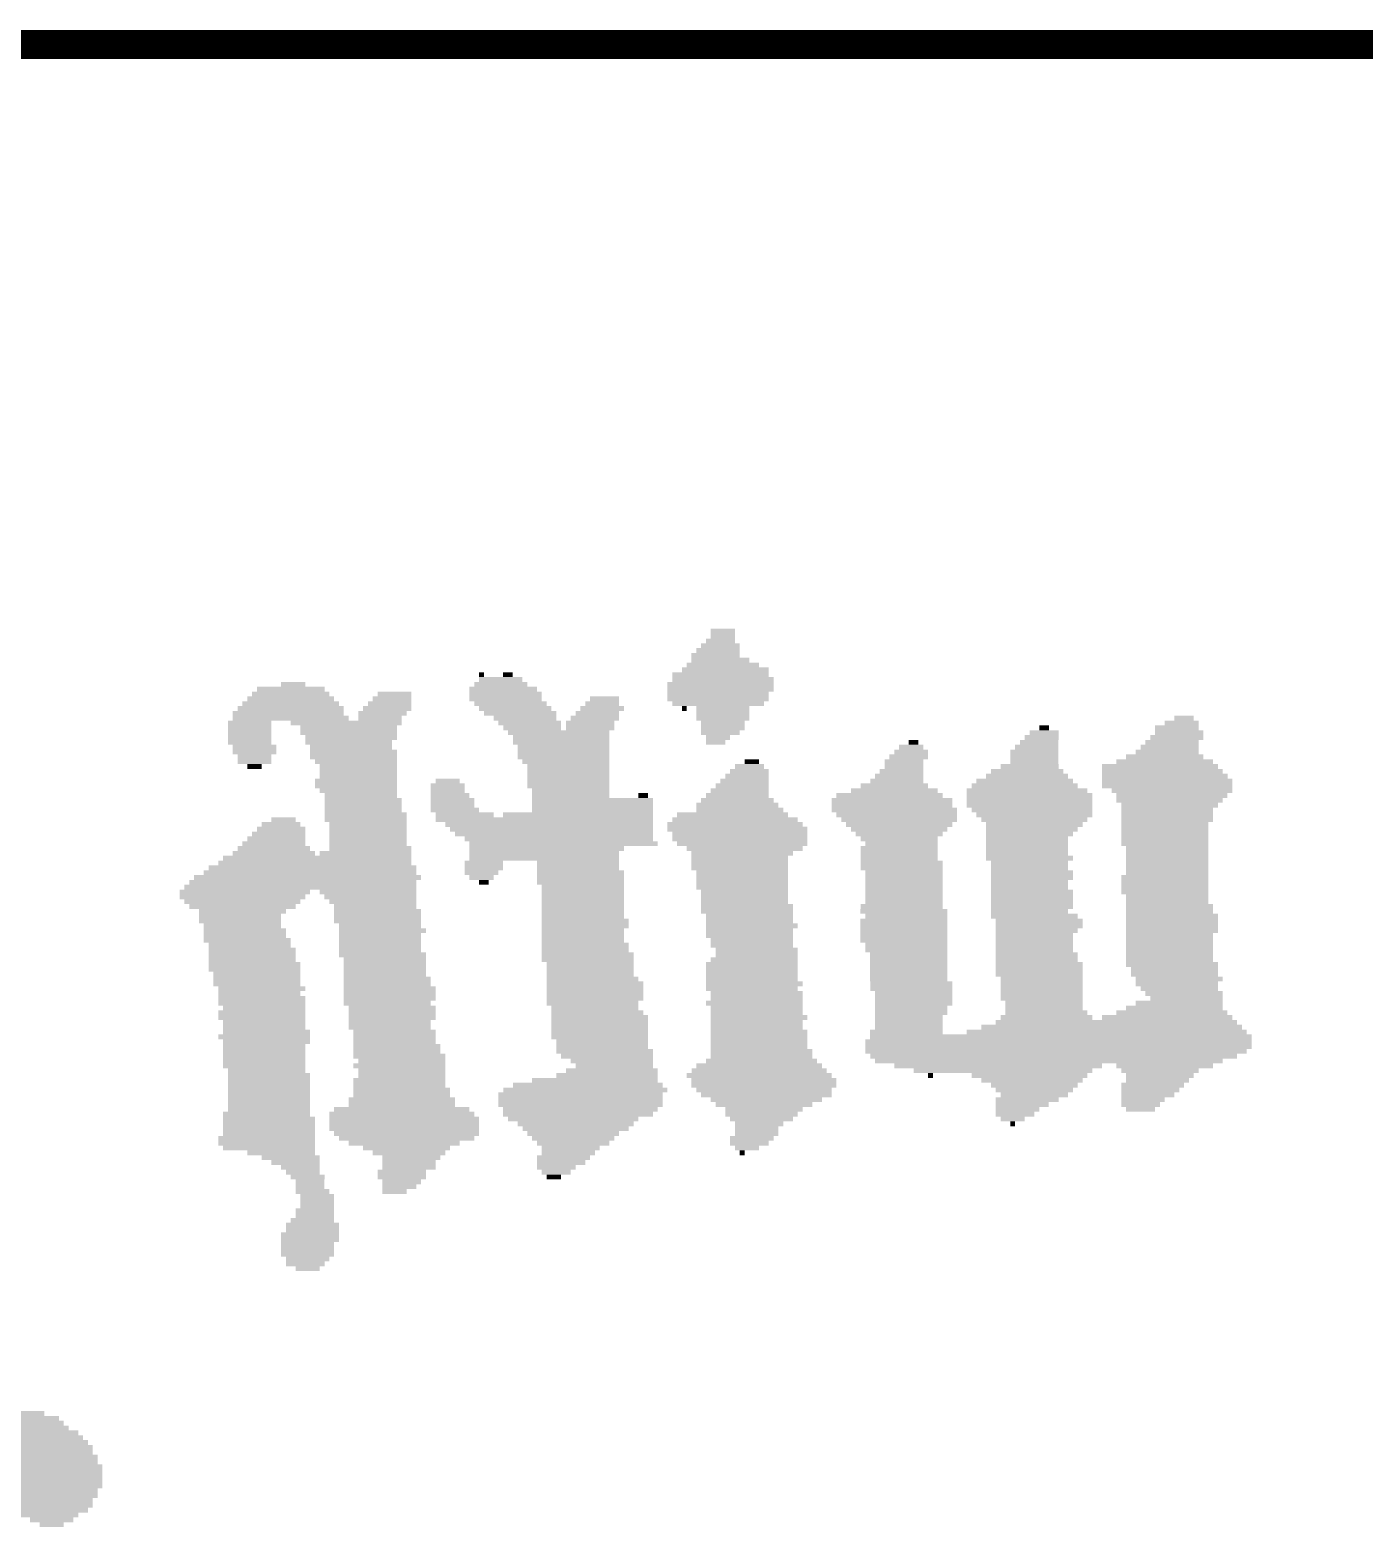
# Model space of a CAD drawing. Extents: x -28.6 to 28.6, y -39.6 to 14.1.
# Drawn here: x -8.48 to -2.63, y 7.5 to 14.06 of the extents above; entities that cross this region are included whole.
import ezdxf

# ---------------------------------------------------------------- set-up
doc = ezdxf.new("R2010")
doc.units = 0
for name, color, linetype in [('20', 53, 'CONTINUOUS'), ('201', 6, 'CONTINUOUS'), ('21', 40, 'CONTINUOUS')]:
    doc.layers.add(name, color=color, linetype=linetype)

# ---------------------------------------------------------------- blocks, each defined once
blk = doc.blocks.new('RECT')
blk.add_solid([(-0.5, -0.5), (0.5, -0.5), (-0.5, 0.5), (0.5, 0.5)])

msp = doc.modelspace()

# ---------------------------------------------------------------- linework, layer by layer
at = {"layer": '20'}
msp.add_line((-27.178, 13.97), (27.178, 13.97), dxfattribs=at)
at = {"layer": '21', "const_width": 0.127}
msp.add_lwpolyline([(27.5, 14), (-27.5, 14)], dxfattribs=at)

# ---------------------------------------------------------------- block references
at = {"layer": '201', "yscale": 0.0212, "rotation": 180}
for p, xscale in [((-5.4385, 11.428), 0.1058), ((-5.4596, 11.3433), 0.1905), ((-5.4491, 11.3645), 0.1693), ((-5.4491, 11.3856), 0.127), ((-5.4385, 11.4068), 0.1058), ((-5.4385, 11.2798), 0.3175), ((-5.4702, 11.3221), 0.2117), ((-5.4491, 11.301), 0.254), ((-6.4968, 11.2375), 0.0212), ((-6.4121, 11.2163), 0.1905), ((-6.3804, 11.2375), 0.0423), ((-5.4385, 11.2163), 0.4445), ((-5.4491, 11.2375), 0.4233), ((-5.4279, 11.2586), 0.381), ((-7.3328, 11.1528), 0.3387), ((-7.3328, 11.174), 0.2963), ((-7.3222, 11.1951), 0.1058), ((-6.8778, 11.1528), 0.1482), ((-6.4015, 11.174), 0.2963), ((-6.3909, 11.1528), 0.3175), ((-6.4121, 11.1951), 0.2328), ((-5.4491, 11.1951), 0.4656), ((-5.4491, 11.174), 0.4656), ((-5.4596, 11.1528), 0.4445), ((-7.3328, 11.0893), 0.4656), ((-7.3328, 11.1105), 0.4233), ((-7.3328, 11.1316), 0.381), ((-6.9095, 11.0893), 0.2117), ((-6.8989, 11.1105), 0.1905), ((-6.8883, 11.1316), 0.1693), ((-6.3909, 11.1316), 0.3175), ((-6.3698, 11.1105), 0.3175), ((-6.3486, 11.0893), 0.3175), ((-5.9676, 11.0893), 0.1905), ((-5.9676, 11.1105), 0.1482), ((-5.957, 11.1316), 0.127), ((-5.4596, 11.1316), 0.4445), ((-5.4596, 11.1105), 0.4022), ((-5.6078, 11.0893), 0.0212), ((-5.4385, 11.0893), 0.2328), ((-7.5127, 11.0258), 0.1905), ((-7.3434, 11.0681), 0.4868), ((-7.3328, 11.047), 0.508), ((-7.0894, 11.0258), 0.4868), ((-6.9307, 11.0681), 0.2117), ((-6.9412, 11.047), 0.1905), ((-6.3274, 11.0681), 0.3175), ((-6.3063, 11.047), 0.2752), ((-6.2851, 11.0258), 0.2752), ((-6.0205, 11.0258), 0.2117), ((-5.9994, 11.047), 0.2117), ((-5.9888, 11.0681), 0.1905), ((-5.4385, 11.0681), 0.2328), ((-5.4385, 11.047), 0.2328), ((-5.4385, 11.0258), 0.1905), ((-3.4277, 11.0258), 0.1482), ((-3.4171, 11.047), 0.0847), ((-7.5127, 11.0046), 0.1905), ((-7.5127, 10.9835), 0.1905), ((-7.5127, 10.9623), 0.1905), ((-7.0788, 11.0046), 0.4233), ((-7.0788, 10.9835), 0.4233), ((-7.0682, 10.9623), 0.4022), ((-6.2745, 11.0046), 0.254), ((-6.1581, 10.9835), 0.4445), ((-6.1475, 10.9623), 0.4233), ((-6.0205, 11.0046), 0.2117), ((-5.4385, 11.0046), 0.1905), ((-5.4491, 10.9835), 0.1693), ((-5.4596, 10.9623), 0.1058), ((-4.0415, 10.9623), 0.1482), ((-4.0309, 10.9835), 0.127), ((-4.0309, 11.0046), 0.0423), ((-3.4489, 10.9623), 0.2328), ((-3.4489, 11.0046), 0.1905), ((-3.4383, 10.9835), 0.2117), ((-7.5127, 10.9411), 0.1905), ((-7.4916, 10.92), 0.1905), ((-7.4916, 10.8988), 0.1905), ((-7.0788, 10.9411), 0.381), ((-7.0577, 10.8988), 0.381), ((-7.0682, 10.92), 0.3598), ((-6.1475, 10.9411), 0.4233), ((-6.137, 10.92), 0.4022), ((-6.137, 10.8988), 0.4022), ((-5.4702, 10.9411), 0.0847), ((-4.613, 10.8988), 0.1482), ((-4.613, 10.92), 0.1058), ((-4.6024, 10.9411), 0.0423), ((-4.0733, 10.8988), 0.2117), ((-4.0627, 10.92), 0.1905), ((-4.0521, 10.9411), 0.1693), ((-3.4912, 10.8988), 0.2752), ((-3.4806, 10.92), 0.254), ((-3.4701, 10.9411), 0.2328), ((-7.4916, 10.8776), 0.1482), ((-7.4916, 10.8565), 0.1482), ((-7.4916, 10.8353), 0.0635), ((-7.0577, 10.8776), 0.381), ((-7.0471, 10.8565), 0.3598), ((-7.0365, 10.8353), 0.3387), ((-6.137, 10.8776), 0.4022), ((-6.1264, 10.8565), 0.381), ((-6.1158, 10.8353), 0.3598), ((-5.3221, 10.8353), 0.127), ((-5.3115, 10.8565), 0.0635), ((-4.6448, 10.8565), 0.1693), ((-4.6448, 10.8353), 0.1693), ((-4.6236, 10.8776), 0.1693), ((-4.0944, 10.8353), 0.254), ((-4.0733, 10.8776), 0.2117), ((-4.0733, 10.8565), 0.2117), ((-3.523, 10.8353), 0.508), ((-3.5018, 10.8565), 0.4233), ((-3.5018, 10.8776), 0.3387), ((-7.0471, 10.7718), 0.3598), ((-7.0365, 10.8141), 0.3387), ((-7.0365, 10.793), 0.3387), ((-6.6449, 10.7718), 0.1058), ((-6.1158, 10.8141), 0.3598), ((-6.1158, 10.793), 0.3598), ((-6.1158, 10.7718), 0.3598), ((-5.3432, 10.7718), 0.2117), ((-5.3327, 10.793), 0.1905), ((-5.3221, 10.8141), 0.1693), ((-4.6765, 10.7718), 0.2328), ((-4.6659, 10.793), 0.2117), ((-4.6553, 10.8141), 0.1905), ((-4.1156, 10.7718), 0.4233), ((-4.105, 10.793), 0.3598), ((-4.105, 10.8141), 0.3175), ((-3.4912, 10.7718), 0.5715), ((-3.5124, 10.8141), 0.5291), ((-3.5018, 10.793), 0.5503), ((-7.0471, 10.7507), 0.3598), ((-7.0365, 10.7295), 0.3387), ((-7.0259, 10.7083), 0.3175), ((-7.0153, 10.6872), 0.3387), ((-6.6238, 10.6872), 0.1905), ((-6.6449, 10.7507), 0.1482), ((-6.6449, 10.7295), 0.1482), ((-6.6343, 10.7083), 0.1693), ((-6.1158, 10.7507), 0.3598), ((-6.1052, 10.7295), 0.3387), ((-6.1052, 10.7083), 0.3387), ((-6.01, 10.6872), 0.5291), ((-5.7877, 10.7083), 0.0423), ((-5.375, 10.6872), 0.3175), ((-5.375, 10.7083), 0.2752), ((-5.3644, 10.7295), 0.254), ((-5.3538, 10.7507), 0.2328), ((-4.6977, 10.6872), 0.5291), ((-4.7083, 10.7083), 0.4656), ((-4.6871, 10.7295), 0.381), ((-4.6871, 10.7507), 0.2963), ((-4.0945, 10.7083), 0.5503), ((-4.0945, 10.6872), 0.5503), ((-4.105, 10.7295), 0.5291), ((-4.1156, 10.7507), 0.4657), ((-3.4912, 10.7507), 0.5715), ((-3.4701, 10.7295), 0.5291), ((-3.4701, 10.7083), 0.4868), ((-3.4806, 10.6872), 0.4657), ((-7.0153, 10.666), 0.3387), ((-7.0153, 10.6448), 0.3387), ((-7.0047, 10.6237), 0.3598), ((-6.6238, 10.666), 0.1905), ((-6.6132, 10.6448), 0.2117), ((-6.5708, 10.6237), 0.254), ((-6.0735, 10.6237), 0.6561), ((-6.01, 10.666), 0.5291), ((-6.01, 10.6448), 0.5291), ((-5.3961, 10.6237), 0.4868), ((-5.375, 10.666), 0.3598), ((-5.3644, 10.6448), 0.381), ((-4.6977, 10.666), 0.5291), ((-4.6871, 10.6448), 0.5503), ((-4.6765, 10.6237), 0.5291), ((-4.0945, 10.666), 0.5503), ((-4.0839, 10.6448), 0.5291), ((-4.0733, 10.6237), 0.508), ((-3.4806, 10.666), 0.4233), ((-3.4912, 10.6448), 0.4022), ((-3.4912, 10.6237), 0.4022), ((-7.3752, 10.5602), 0.2117), ((-7.3752, 10.5813), 0.1693), ((-7.3646, 10.6025), 0.1058), ((-7.0047, 10.6025), 0.3598), ((-6.9942, 10.5813), 0.3387), ((-6.9942, 10.5602), 0.3387), ((-6.2216, 10.6025), 0.9525), ((-6.2004, 10.5813), 0.9101), ((-6.1899, 10.5602), 0.889), ((-5.3856, 10.5813), 0.5926), ((-5.375, 10.5602), 0.6138), ((-5.3856, 10.6025), 0.5503), ((-4.6659, 10.6025), 0.508), ((-4.6659, 10.5813), 0.4656), ((-4.6659, 10.5602), 0.4233), ((-4.0733, 10.6025), 0.4656), ((-4.0839, 10.5602), 0.4022), ((-4.0733, 10.5813), 0.4233), ((-3.4912, 10.6025), 0.4022), ((-3.5018, 10.5813), 0.381), ((-3.5018, 10.5602), 0.381), ((-7.4069, 10.4967), 0.2752), ((-7.3963, 10.5178), 0.254), ((-7.3857, 10.539), 0.2328), ((-6.9942, 10.539), 0.3387), ((-6.9942, 10.5178), 0.3387), ((-6.9942, 10.4967), 0.3387), ((-6.1793, 10.539), 0.8678), ((-6.1581, 10.5178), 0.8255), ((-6.137, 10.4967), 0.8255), ((-5.3644, 10.539), 0.5926), ((-5.3644, 10.5178), 0.5926), ((-5.3538, 10.4967), 0.5715), ((-4.6659, 10.539), 0.381), ((-4.6659, 10.5178), 0.3387), ((-4.6553, 10.4967), 0.3175), ((-4.0944, 10.539), 0.381), ((-4.105, 10.5178), 0.3598), ((-4.105, 10.4967), 0.3598), ((-3.5018, 10.539), 0.381), ((-3.5018, 10.5178), 0.381), ((-3.5018, 10.4967), 0.381), ((-7.2164, 10.4332), 0.8255), ((-7.4069, 10.4543), 0.3598), ((-7.4069, 10.4755), 0.3175), ((-7.0048, 10.4543), 0.4022), ((-6.9836, 10.4755), 0.3598), ((-6.211, 10.4755), 0.6773), ((-6.2216, 10.4543), 0.6561), ((-6.2216, 10.4332), 0.6561), ((-5.3432, 10.4755), 0.508), ((-5.3538, 10.4543), 0.4445), ((-5.3644, 10.4332), 0.4233), ((-4.6659, 10.4755), 0.3387), ((-4.6659, 10.4543), 0.3387), ((-4.6659, 10.4332), 0.3387), ((-4.105, 10.4755), 0.3598), ((-4.105, 10.4543), 0.3598), ((-4.0944, 10.4332), 0.381), ((-3.4912, 10.4755), 0.3598), ((-3.4912, 10.4543), 0.3598), ((-3.4912, 10.4332), 0.3598), ((-7.2482, 10.3697), 0.9313), ((-7.2376, 10.3908), 0.9101), ((-7.227, 10.412), 0.8466), ((-6.4862, 10.412), 0.1693), ((-6.4862, 10.3908), 0.1693), ((-6.4968, 10.3697), 0.1482), ((-6.0629, 10.3697), 0.381), ((-6.0734, 10.412), 0.3598), ((-6.0734, 10.3908), 0.3598), ((-5.3644, 10.412), 0.4233), ((-5.3644, 10.3908), 0.4233), ((-5.3538, 10.3697), 0.4022), ((-4.6553, 10.412), 0.3598), ((-4.6553, 10.3908), 0.3598), ((-4.6448, 10.3697), 0.3387), ((-4.0839, 10.3697), 0.3598), ((-4.0944, 10.412), 0.3387), ((-4.0944, 10.3908), 0.3387), ((-3.4912, 10.412), 0.3598), ((-3.4912, 10.3908), 0.3598), ((-3.4912, 10.3697), 0.3598), ((-7.2905, 10.3062), 1.016), ((-7.2799, 10.3273), 0.9948), ((-7.2587, 10.3485), 0.9948), ((-6.4968, 10.3485), 0.1058), ((-6.4862, 10.3273), 0.0423), ((-6.0629, 10.3485), 0.381), ((-6.0629, 10.3273), 0.381), ((-6.0523, 10.3062), 0.3598), ((-5.3538, 10.3485), 0.4022), ((-5.3538, 10.3273), 0.4022), ((-5.3538, 10.3062), 0.4022), ((-4.6448, 10.3485), 0.3387), ((-4.6448, 10.3273), 0.3387), ((-4.6448, 10.3062), 0.3387), ((-4.0839, 10.3485), 0.3598), ((-4.0944, 10.3273), 0.3387), ((-4.0944, 10.3062), 0.3387), ((-3.5018, 10.3485), 0.381), ((-3.5018, 10.3273), 0.381), ((-3.5018, 10.3062), 0.381), ((-7.5339, 10.285), 0.5715), ((-7.5445, 10.2638), 0.5503), ((-7.5445, 10.2427), 0.508), ((-6.9942, 10.285), 0.4233), ((-6.9836, 10.2638), 0.4022), ((-6.973, 10.2427), 0.381), ((-6.0523, 10.285), 0.3598), ((-6.0523, 10.2638), 0.3598), ((-6.0523, 10.2427), 0.3598), ((-5.3432, 10.285), 0.381), ((-5.3432, 10.2638), 0.381), ((-5.3432, 10.2427), 0.381), ((-4.6448, 10.285), 0.3387), ((-4.6448, 10.2638), 0.3387), ((-4.6448, 10.2427), 0.3387), ((-4.0839, 10.285), 0.3598), ((-4.0839, 10.2638), 0.3598), ((-4.0839, 10.2427), 0.3598), ((-3.5018, 10.285), 0.381), ((-3.4912, 10.2638), 0.3598), ((-3.4912, 10.2427), 0.3598), ((-7.5445, 10.2215), 0.4657), ((-7.5445, 10.2003), 0.381), ((-7.5551, 10.1792), 0.3598), ((-6.9624, 10.2215), 0.3598), ((-6.9518, 10.2003), 0.381), ((-6.9518, 10.1792), 0.381), ((-6.0523, 10.2215), 0.3598), ((-6.0523, 10.2003), 0.3598), ((-6.0523, 10.1792), 0.3598), ((-5.3326, 10.2215), 0.4022), ((-5.3326, 10.2003), 0.4022), ((-5.3221, 10.1792), 0.381), ((-4.6448, 10.2003), 0.381), ((-4.6553, 10.2215), 0.3598), ((-4.6342, 10.1792), 0.3598), ((-4.0839, 10.2215), 0.3598), ((-4.0733, 10.1792), 0.381), ((-4.0944, 10.2003), 0.3387), ((-3.4701, 10.1792), 0.4022), ((-3.4806, 10.2215), 0.381), ((-3.4806, 10.2003), 0.381), ((-7.5551, 10.158), 0.3598), ((-7.5445, 10.1368), 0.3387), ((-7.5339, 10.1157), 0.3598), ((-6.9518, 10.158), 0.381), ((-6.9413, 10.1368), 0.3598), ((-6.9307, 10.1157), 0.381), ((-6.0417, 10.158), 0.381), ((-6.0417, 10.1368), 0.381), ((-6.0523, 10.1157), 0.3598), ((-5.3221, 10.158), 0.381), ((-5.3115, 10.1368), 0.4022), ((-5.3221, 10.1157), 0.381), ((-4.6448, 10.158), 0.381), ((-4.6448, 10.1368), 0.381), ((-4.6448, 10.1157), 0.381), ((-4.0521, 10.158), 0.381), ((-4.0521, 10.1368), 0.381), ((-4.0627, 10.1157), 0.3598), ((-3.4701, 10.158), 0.4022), ((-3.4701, 10.1368), 0.4022), ((-3.4701, 10.1157), 0.4022), ((-7.5339, 10.0945), 0.3598), ((-7.5233, 10.0733), 0.381), ((-7.5127, 10.0522), 0.3598), ((-7.5021, 10.031), 0.381), ((-6.9413, 10.0945), 0.3598), ((-6.9413, 10.0733), 0.3598), ((-6.9413, 10.0522), 0.3598), ((-6.9413, 10.031), 0.3598), ((-6.0523, 10.0945), 0.3598), ((-6.0523, 10.0733), 0.3598), ((-6.0417, 10.0522), 0.381), ((-6.0417, 10.031), 0.381), ((-5.3221, 10.0945), 0.381), ((-5.3115, 10.0733), 0.3598), ((-5.3115, 10.0522), 0.3598), ((-5.2903, 10.031), 0.3598), ((-4.6448, 10.0945), 0.381), ((-4.6448, 10.0733), 0.381), ((-4.6342, 10.0522), 0.3598), ((-4.6342, 10.031), 0.3598), ((-4.0733, 10.0945), 0.3387), ((-4.0733, 10.0733), 0.3387), ((-4.0733, 10.0522), 0.3387), ((-4.0733, 10.031), 0.3387), ((-3.4806, 10.0945), 0.381), ((-3.4806, 10.0733), 0.381), ((-3.4806, 10.0522), 0.381), ((-3.4806, 10.031), 0.381), ((-7.4916, 9.9675), 0.4022), ((-7.5021, 10.0098), 0.381), ((-7.5021, 9.9887), 0.381), ((-6.9307, 10.0098), 0.381), ((-6.9201, 9.9887), 0.3598), ((-6.9201, 9.9675), 0.3598), ((-6.0311, 10.0098), 0.4021), ((-6.0311, 9.9887), 0.4021), ((-6.0205, 9.9675), 0.381), ((-5.3115, 9.9675), 0.4022), ((-5.3009, 9.9887), 0.381), ((-5.2903, 10.0098), 0.3598), ((-4.6236, 10.0098), 0.3387), ((-4.6236, 9.9887), 0.3387), ((-4.6236, 9.9675), 0.3387), ((-4.0627, 10.0098), 0.3598), ((-4.0627, 9.9887), 0.3598), ((-4.0521, 9.9675), 0.381), ((-3.4701, 9.9675), 0.4022), ((-3.4806, 10.0098), 0.381), ((-3.4806, 9.9887), 0.381), ((-7.4916, 9.9464), 0.4022), ((-7.481, 9.9252), 0.381), ((-7.481, 9.904), 0.381), ((-6.9201, 9.9464), 0.3598), ((-6.9201, 9.9252), 0.3598), ((-6.9095, 9.904), 0.381), ((-6.01, 9.904), 0.4022), ((-6.0205, 9.9464), 0.381), ((-6.0205, 9.9252), 0.381), ((-5.3115, 9.9464), 0.4022), ((-5.3115, 9.9252), 0.4022), ((-5.3115, 9.904), 0.4022), ((-4.6236, 9.9464), 0.3387), ((-4.6236, 9.9252), 0.3387), ((-4.6236, 9.904), 0.3387), ((-4.0521, 9.9464), 0.381), ((-4.0521, 9.9252), 0.381), ((-4.0415, 9.904), 0.3598), ((-3.4595, 9.9464), 0.381), ((-3.4595, 9.9252), 0.381), ((-3.4383, 9.904), 0.381), ((-7.481, 9.8829), 0.381), ((-7.4598, 9.8617), 0.381), ((-7.4704, 9.8405), 0.3598), ((-6.9095, 9.8829), 0.381), ((-6.8989, 9.8617), 0.4022), ((-6.8989, 9.8405), 0.4022), ((-5.9994, 9.8829), 0.4233), ((-5.9994, 9.8617), 0.4233), ((-5.9994, 9.8405), 0.4233), ((-5.3009, 9.8829), 0.4233), ((-5.3115, 9.8617), 0.4022), ((-5.2903, 9.8405), 0.4022), ((-4.613, 9.8829), 0.3598), ((-4.613, 9.8617), 0.3598), ((-4.6024, 9.8405), 0.3387), ((-4.0415, 9.8829), 0.3598), ((-4.0415, 9.8617), 0.3598), ((-4.0415, 9.8405), 0.3598), ((-3.4489, 9.8829), 0.3598), ((-3.4383, 9.8617), 0.3387), ((-3.4171, 9.8405), 0.3387), ((-7.4598, 9.8194), 0.381), ((-7.4598, 9.7982), 0.381), ((-7.4492, 9.777), 0.3598), ((-6.8989, 9.8194), 0.4022), ((-6.9095, 9.7982), 0.381), ((-6.8883, 9.777), 0.381), ((-6.01, 9.7982), 0.4022), ((-5.9994, 9.8194), 0.4233), ((-5.9994, 9.777), 0.381), ((-5.3009, 9.7982), 0.4233), ((-5.2903, 9.8194), 0.4022), ((-5.2903, 9.777), 0.4022), ((-4.613, 9.777), 0.3175), ((-4.6024, 9.8194), 0.3387), ((-4.6024, 9.7982), 0.3387), ((-4.0415, 9.8194), 0.3598), ((-4.0309, 9.7982), 0.3387), ((-4.0309, 9.777), 0.3387), ((-3.4595, 9.777), 0.4233), ((-3.4383, 9.7982), 0.381), ((-3.4066, 9.8194), 0.3175), ((-7.4598, 9.7559), 0.381), ((-7.4598, 9.7347), 0.381), ((-7.4492, 9.7135), 0.3598), ((-6.8883, 9.7559), 0.381), ((-6.8883, 9.7347), 0.381), ((-6.8989, 9.7135), 0.3598), ((-5.9888, 9.7559), 0.4022), ((-5.9782, 9.7347), 0.4233), ((-5.9782, 9.7135), 0.4233), ((-5.2903, 9.7559), 0.4022), ((-5.2903, 9.7135), 0.4022), ((-5.2797, 9.7347), 0.4233), ((-4.613, 9.7559), 0.3175), ((-4.6236, 9.7347), 0.2963), ((-4.6236, 9.7135), 0.2963), ((-3.7135, 9.7135), 1.0583), ((-4.0204, 9.7347), 0.4022), ((-4.0204, 9.7559), 0.3598), ((-3.4912, 9.7347), 0.5715), ((-3.4701, 9.7559), 0.4868), ((-7.4492, 9.65), 0.4022), ((-7.4492, 9.6924), 0.3598), ((-7.4386, 9.6712), 0.381), ((-6.8989, 9.6924), 0.3598), ((-6.8778, 9.6712), 0.3598), ((-6.8778, 9.65), 0.3598), ((-5.9782, 9.6924), 0.4233), ((-5.9782, 9.6712), 0.4233), ((-5.9782, 9.65), 0.4233), ((-5.2903, 9.6924), 0.4022), ((-5.2797, 9.6712), 0.4233), ((-5.2797, 9.65), 0.4233), ((-4.6342, 9.6712), 0.3175), ((-3.9569, 9.65), 1.6721), ((-4.6236, 9.6924), 0.2963), ((-3.7558, 9.6712), 1.2276), ((-3.7346, 9.6924), 1.143), ((-7.4386, 9.6289), 0.381), ((-7.4492, 9.6077), 0.3598), ((-7.4492, 9.5865), 0.3598), ((-6.8778, 9.6289), 0.3598), ((-6.8672, 9.6077), 0.381), ((-6.8672, 9.5865), 0.381), ((-5.9676, 9.6289), 0.4022), ((-5.9676, 9.6077), 0.4022), ((-5.957, 9.5865), 0.4233), ((-5.2692, 9.5865), 0.4445), ((-5.2797, 9.6289), 0.4233), ((-5.2797, 9.6077), 0.4233), ((-3.9675, 9.6289), 1.6933), ((-3.9675, 9.6077), 1.6933), ((-3.978, 9.5865), 1.6721), ((-7.4492, 9.5654), 0.3598), ((-7.4492, 9.5442), 0.3598), ((-7.4492, 9.523), 0.3598), ((-6.8566, 9.5654), 0.4022), ((-6.8566, 9.523), 0.4022), ((-6.846, 9.5442), 0.381), ((-5.9465, 9.5654), 0.4022), ((-5.9253, 9.5442), 0.3598), ((-5.9147, 9.523), 0.3387), ((-5.2797, 9.523), 0.5503), ((-5.2692, 9.5442), 0.4868), ((-5.2692, 9.5654), 0.4445), ((-3.9886, 9.5654), 1.6086), ((-4.0098, 9.5442), 1.5239), ((-4.232, 9.523), 0.9101), ((-3.5018, 9.523), 0.4233), ((-7.4281, 9.4807), 0.3598), ((-7.4281, 9.4595), 0.3598), ((-7.4281, 9.4384), 0.3598), ((-7.4386, 9.5019), 0.3387), ((-6.8566, 9.4595), 0.4022), ((-6.8566, 9.4384), 0.4022), ((-6.846, 9.5019), 0.381), ((-6.846, 9.4807), 0.381), ((-6.0311, 9.4384), 0.6561), ((-5.9994, 9.4595), 0.5503), ((-5.9465, 9.4807), 0.4445), ((-5.9253, 9.5019), 0.4022), ((-5.2797, 9.4807), 0.635), ((-5.2586, 9.4595), 0.635), ((-5.2586, 9.4384), 0.635), ((-5.2797, 9.5019), 0.5926), ((-4.2109, 9.5019), 0.7831), ((-4.5283, 9.4807), 0.0212), ((-4.0945, 9.4807), 0.508), ((-4.0839, 9.4595), 0.4445), ((-4.0733, 9.4384), 0.381), ((-3.523, 9.5019), 0.3387), ((-3.5547, 9.4384), 0.2752), ((-3.523, 9.4807), 0.2963), ((-3.5335, 9.4595), 0.2752), ((-7.4281, 9.4172), 0.3598), ((-7.4281, 9.396), 0.3598), ((-7.4281, 9.3749), 0.3598), ((-6.846, 9.3749), 0.4657), ((-6.846, 9.4172), 0.4233), ((-6.846, 9.396), 0.4233), ((-6.0629, 9.396), 0.7196), ((-6.0629, 9.3749), 0.7196), ((-6.0417, 9.4172), 0.7196), ((-5.2586, 9.4172), 0.5926), ((-5.248, 9.396), 0.5715), ((-5.248, 9.3749), 0.4868), ((-4.0733, 9.4172), 0.3387), ((-4.105, 9.3749), 0.2752), ((-4.0733, 9.396), 0.2963), ((-3.5971, 9.3749), 0.1905), ((-3.5653, 9.4172), 0.254), ((-3.5759, 9.396), 0.2328), ((-7.4386, 9.3114), 0.381), ((-7.4281, 9.3537), 0.3598), ((-7.4281, 9.3325), 0.3598), ((-6.846, 9.3114), 0.635), ((-6.846, 9.3325), 0.5926), ((-6.846, 9.3537), 0.4657), ((-6.0629, 9.3537), 0.7196), ((-6.0629, 9.3325), 0.6773), ((-6.0735, 9.3114), 0.6561), ((-5.2586, 9.3537), 0.4233), ((-5.2586, 9.3325), 0.3387), ((-5.2691, 9.3114), 0.3175), ((-4.1474, 9.3325), 0.1905), ((-4.1262, 9.3537), 0.2328), ((-4.1579, 9.3114), 0.1693), ((-3.6076, 9.3537), 0.1693), ((-3.6076, 9.3325), 0.127), ((-7.4281, 9.2902), 0.4022), ((-7.4281, 9.269), 0.4022), ((-7.4281, 9.2479), 0.4022), ((-6.8354, 9.2902), 0.6561), ((-6.8354, 9.269), 0.6561), ((-6.8354, 9.2479), 0.6561), ((-6.0946, 9.2902), 0.5715), ((-6.084, 9.269), 0.508), ((-6.084, 9.2479), 0.4656), ((-5.2691, 9.2902), 0.2752), ((-5.2797, 9.269), 0.2117), ((-5.2903, 9.2479), 0.1905), ((-4.1685, 9.2902), 0.1058), ((-4.1685, 9.269), 0.0212), ((-7.4386, 9.2055), 0.4233), ((-7.4386, 9.1844), 0.4233), ((-7.4281, 9.2267), 0.4022), ((-6.8248, 9.2267), 0.635), ((-6.8248, 9.2055), 0.5926), ((-6.8354, 9.1844), 0.4868), ((-6.0946, 9.2267), 0.4022), ((-6.0946, 9.2055), 0.3598), ((-6.0946, 9.1844), 0.3175), ((-5.3115, 9.2055), 0.1905), ((-5.3221, 9.1844), 0.1693), ((-5.2903, 9.2267), 0.1905), ((-7.4281, 9.1632), 0.4022), ((-7.3751, 9.142), 0.2963), ((-7.3328, 9.1209), 0.254), ((-6.8248, 9.1632), 0.381), ((-6.8143, 9.142), 0.3175), ((-6.8037, 9.1209), 0.254), ((-6.137, 9.1209), 0.2328), ((-6.1052, 9.1632), 0.254), ((-6.1158, 9.142), 0.2328), ((-5.3327, 9.1632), 0.1058), ((-5.3538, 9.142), 0.0212), ((-7.3117, 9.0997), 0.2117), ((-7.2905, 9.0785), 0.1693), ((-7.2799, 9.0574), 0.1482), ((-6.846, 9.0574), 0.2117), ((-6.8143, 9.0997), 0.2328), ((-6.8143, 9.0785), 0.2328), ((-6.1475, 9.0997), 0.2117), ((-6.1687, 9.0785), 0.1693), ((-6.1687, 9.0574), 0.127), ((-7.2587, 9.0362), 0.1482), ((-7.2482, 9.0151), 0.127), ((-7.2482, 8.9939), 0.127), ((-6.846, 9.0362), 0.2117), ((-6.8566, 8.9939), 0.1482), ((-6.846, 9.0151), 0.1693), ((-6.1793, 9.0362), 0.0635), ((-7.2376, 8.9727), 0.1482), ((-7.2164, 8.9516), 0.1482), ((-7.2164, 8.9304), 0.1482), ((-6.8778, 8.9727), 0.1058), ((-7.227, 8.8881), 0.1693), ((-7.227, 8.8669), 0.1693), ((-7.2164, 8.9092), 0.1482), ((-7.2376, 8.8246), 0.2328), ((-7.2376, 8.8034), 0.2328), ((-7.2376, 8.8457), 0.1905), ((-7.2482, 8.7822), 0.254), ((-7.2482, 8.7611), 0.254), ((-7.2587, 8.7399), 0.2328), ((-7.2587, 8.7187), 0.2328), ((-7.2587, 8.6976), 0.2328), ((-7.2587, 8.6764), 0.1905), ((-7.2693, 8.6552), 0.1693), ((-7.2587, 8.6341), 0.1058), ((-9.1319, 7.9991), 1.4393), ((-9.0896, 7.9779), 1.4816), ((-9.079, 7.9568), 1.5028), ((-9.0684, 7.9356), 1.5239), ((-9.0367, 7.8933), 1.5874), ((-9.0261, 7.8721), 1.6086), ((-9.0472, 7.9144), 1.5663), ((-9.0155, 7.8509), 1.6298), ((-9.0155, 7.8298), 1.6298), ((-9.0049, 7.8086), 1.6509), ((-9.0049, 7.7663), 1.6933), ((-9.0049, 7.7451), 1.6933), ((-9.0049, 7.7874), 1.6509), ((-9.0261, 7.7028), 1.7356), ((-9.0261, 7.6816), 1.7356), ((-9.0155, 7.7239), 1.7144), ((-9.0472, 7.6604), 1.7356), ((-8.444, 7.6393), 0.5291), ((-8.4017, 7.6181), 0.4021), ((-8.4017, 7.5546), 0.2752), ((-8.3594, 7.5969), 0.3175), ((-8.3699, 7.5758), 0.2963), ((-8.3805, 7.5334), 0.1905), ((-8.3805, 7.5123), 0.1058)]:
    msp.add_blockref('RECT', p, dxfattribs=dict(at, xscale=xscale))

doc.saveas('drawing.dxf')
